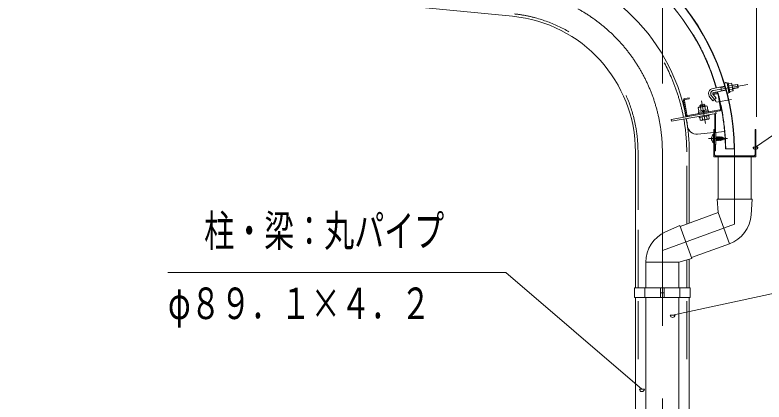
# Model space of a CAD drawing. Units: millimetres, scale not verified. Extents: x -26656 to 26658, y -10500 to 10500.
# Drawn here: x 18765 to 21868, y 5638 to 7239 of the extents above; entities that cross this region are included whole.
import ezdxf
from ezdxf.enums import TextEntityAlignment as Align

# ---------------------------------------------------------------- set-up
doc = ezdxf.new("R2010")
doc.units = ezdxf.units.MM
doc.header["$LTSCALE"] = 60
doc.linetypes.add('USER2', pattern=[10, 4, -6])
doc.linetypes.add('USER3', pattern=[24, 12, -5, 2, -5])
for name, color, linetype, lineweight in [('0-6_2-02BOLD', 7, 'Continuous', 18), ('0-7_2-12HIDDEN', 3, 'USER2', 18), ('0-8_2-22CENTER', 3, 'USER3', 18), ('0-9_2-42THIN', 4, 'Continuous', 18), ('0-A_2-52DIM', 3, 'Continuous', 18)]:
    doc.layers.add(name, color=color, linetype=linetype, lineweight=lineweight)
doc.styles.add('ＭＳ ゴシック', font='')
doc.styles.get('ＭＳ ゴシック').set_extended_font_data('MS Gothic')

msp = doc.modelspace()

# ---------------------------------------------------------------- linework, layer by layer
at = {"layer": '0-6_2-02BOLD'}
for p, q in [((21705.88, 6943.65), (21657.08, 6935.05)), ((21660.02, 6918.43), (21710.47, 6927.32)), ((21691.49, 6923.98), (21688.56, 6940.59)), ((21734.44, 6948.36), (21721.83, 6946.13)), ((21724.65, 6930.14), (21737.26, 6932.37)), ((21541.19, 6889.29), (21557.93, 6892.24)), ((21656.28, 6883.49), (21643.75, 6898.42)), ((21673.16, 6912.56), (21656.42, 6909.61)), ((21677.85, 6908.92), (21688.03, 6851.21)), ((21544.25, 6825.86), (21534.01, 6883.96)), ((21537.95, 6884.66), (21548.2, 6826.55)), ((21622.86, 6859.53), (21625.37, 6845.24)), ((21552.83, 6823.31), (21684.79, 6846.58)), ((21606.9, 6841.98), (21604.38, 6856.27)), ((21616.13, 6843.61), (21612.08, 6837.82)), ((21621.06, 6844.48), (21617.01, 6838.69)), ((21641.41, 6822.68), (21640.71, 6826.62)), ((21663.88, 6752.53), (21663.88, 6830.7)), ((21667.63, 6831.36), (21667.63, 6752.53)), ((21611.24, 6817.36), (21613.33, 6805.53)), ((21631.81, 6808.79), (21629.72, 6820.62)), ((21659.63, 6752.26), (21592.4, 6746.21)), ((21658.59, 6745.23), (21659.63, 6745.23)), ((21667.63, 6752.98), (21704.45, 6756.3)), ((21669.23, 6733.53), (21672.23, 6733.53)), ((21672.83, 6735.03), (21674.03, 6735.03)), ((21674.63, 6733.53), (21677.63, 6733.53)), ((21678.23, 6735.03), (21679.43, 6735.03)), ((21683.63, 6735.03), (21683.03, 6733.53)), ((21685.43, 6733.53), (21684.83, 6735.03)), ((21662.63, 6702.53), (21668.88, 6702.53)), ((21669.53, 6721.53), (21668.88, 6724.42)), ((21675.53, 6720.03), (21674.93, 6721.53)), ((21677.33, 6721.53), (21676.73, 6720.03)), ((21680.93, 6720.03), (21680.33, 6721.53)), ((21682.73, 6721.53), (21682.13, 6720.03)), ((21686.33, 6720.03), (21687.53, 6720.03)), ((21691.73, 6720.76), (21691.13, 6722.13)), ((21693.53, 6723.09), (21696.53, 6724.29)), ((21693.83, 6731.85), (21694.43, 6733.22)), ((21696.16, 6730.92), (21699.23, 6729.69)), ((21698.93, 6725.25), (21696.23, 6730.89)), ((21697.13, 6722.91), (21698.33, 6723.39)), ((21335.46, 6109.94), (21335.46, 6672.44)), ((21335.46, 6672.44), (21335.46, 6109.94)), ((21558.21, 6378.16), (21558.21, 6672.44)), ((21745.63, 6684.84), (21708.13, 6684.84)), ((21677.6, 6652.53), (21677.6, 6476.62)), ((21815.1, 6476.62), (21815.1, 6652.53)), ((21673.84, 6476.62), (21818.85, 6476.62)), ((21677.6, 6421.61), (21673.85, 6476.62)), ((21818.86, 6476.62), (21814.45, 6412.13)), ((21520.24, 6364.34), (21677.6, 6421.61)), ((21677.6, 6421.61), (21724.63, 6292.41)), ((21518.95, 6367.87), (21459.86, 6341.67)), ((21568.55, 6231.61), (21518.96, 6367.87)), ((21724.3, 6292.29), (21567.27, 6235.13)), ((21378.08, 6216.32), (21515.58, 6216.32)), ((21378.09, 6109.94), (21378.09, 6216.32)), ((21515.58, 6216.32), (21568.55, 6231.61)), ((21515.59, 6109.94), (21515.59, 6216.32)), ((21558.21, 6228.63), (21558.21, 6109.94)), ((21374.08, 6069.93), (21374.08, 6109.93)), ((21439.21, 6069.93), (21439.21, 6109.93)), ((21439.21, 6089.93), (21454.46, 6089.93)), ((21454.46, 6109.93), (21454.46, 6069.93)), ((21519.58, 6109.93), (21519.58, 6069.93)), ((21335.46, 1614.93), (21335.46, 6069.93)), ((21378.09, 6069.93), (21378.09, 1614.93)), ((21515.59, 6069.93), (21515.59, 1614.93)), ((21558.21, 1614.93), (21558.21, 6069.93))]:
    msp.add_line(p, q, dxfattribs=at)
for points in [[(20825.85, 7233.46), (17022.95, 7599.64), (17044.3, 7821.37), (17056.74, 7820.17)], [(21720.42, 6954.13), (21733.03, 6956.35), (21734.64, 6954.43), (21739.53, 6926.74), (21738.67, 6924.38), (21726.06, 6922.15)], [(21738.39, 6933.2), (21760.09, 6937.03), (21757.48, 6951.8), (21735.79, 6947.97)], [(21760.09, 6937.03), (21761.1, 6938.47), (21758.93, 6950.79), (21757.48, 6951.8)], [(21557.93, 6892.24), (21557.24, 6896.18), (21540.5, 6893.23)], [(21656.42, 6909.61), (21655.72, 6913.55), (21672.47, 6916.5)], [(21656.28, 6883.49), (21669.21, 6894.34), (21656.68, 6909.27)], [(21634.61, 6846.87), (21632.1, 6861.16), (21628.83, 6862.35), (21597.8, 6856.88), (21595.14, 6854.64), (21597.66, 6840.35)], [(21622.3, 6866.28), (21617.95, 6869.32), (21605.64, 6867.14), (21602.6, 6862.8)], [(21603.47, 6857.88), (21602.6, 6862.8), (21622.3, 6866.28), (21623.16, 6861.35)], [(21685.49, 6842.64), (21483.16, 6806.96), (21484.54, 6799.08), (21669.03, 6831.61), (21667.63, 6839.49)], [(21638.63, 6838.44), (21637.94, 6842.37), (21596.08, 6834.99), (21596.77, 6831.06)], [(21597.8, 6835.3), (21596.94, 6840.23), (21635.34, 6847), (21636.21, 6842.07)], [(21641.41, 6822.68), (21599.55, 6815.3), (21598.86, 6819.24)], [(21602, 6815.73), (21604.08, 6803.9), (21607.36, 6802.71)], [(21607.36, 6802.71), (21638.37, 6808.19), (21641.05, 6810.42), (21638.95, 6822.25)], [(21658.59, 6745.23), (21658.59, 6709.83), (21659.63, 6709.83)], [(21668.88, 6702.53), (21668.88, 6752.53), (21662.63, 6752.53)], [(21701.92, 6726.44), (21698.93, 6725.25), (21698.33, 6723.39), (21695.63, 6732.75), (21694.43, 6733.22), (21697.13, 6722.91), (21696.53, 6724.29), (21693.83, 6731.85), (21690.83, 6733.05), (21690.23, 6734.91), (21689.03, 6735.03), (21688.43, 6733.53), (21685.43, 6733.53), (21688.13, 6721.53), (21687.53, 6720.03), (21684.83, 6735.03), (21683.63, 6735.03), (21686.33, 6720.03), (21685.73, 6721.53), (21682.73, 6721.53), (21680.03, 6733.53), (21679.43, 6735.03), (21682.13, 6720.03), (21680.93, 6720.03), (21678.23, 6735.03), (21677.63, 6733.53), (21680.33, 6721.53), (21677.33, 6721.53), (21674.63, 6733.53), (21674.03, 6735.03), (21676.73, 6720.03), (21675.53, 6720.03), (21672.83, 6735.03), (21672.23, 6733.53), (21674.93, 6721.53), (21671.93, 6721.53), (21671.33, 6720.03), (21668.88, 6733.64)], [(21671.93, 6721.53), (21669.23, 6733.53), (21668.88, 6734.41)], [(21680.03, 6733.53), (21683.03, 6733.53), (21685.73, 6721.53)], [(21688.13, 6721.53), (21689.63, 6721.53), (21691.13, 6722.13), (21688.43, 6733.53)], [(21689.03, 6735.03), (21691.73, 6720.76), (21692.93, 6721.24), (21690.23, 6734.91)], [(21667.63, 6702.53), (21667.63, 6676.98), (21663.88, 6676.98), (21663.88, 6702.53)], [(21668.88, 6726.98), (21670.13, 6720.03), (21671.33, 6720.03)], [(21670.13, 6720.03), (21669.53, 6721.53), (21668.88, 6721.53)], [(21690.83, 6733.05), (21693.53, 6723.09), (21692.93, 6721.24)], [(21703.73, 6725.55), (21702.53, 6725.07), (21699.83, 6731.07), (21699.23, 6729.69), (21701.93, 6726.45)], [(21699.83, 6731.07), (21701.04, 6730.59), (21703.73, 6725.55)], [(21703.02, 6726.89), (21704.63, 6727.53), (21702.14, 6728.53)]]:
    msp.add_lwpolyline(points, dxfattribs=at)
for points in [[(21726.71, 6918.44), (21722.77, 6917.75), (21715.83, 6957.14), (21719.76, 6957.84)], [(21826.64, 6655.53), (21831.63, 6660.53), (21831.63, 6765.03), (21834.63, 6765.03), (21834.63, 6652.53), (21659.63, 6652.53), (21659.63, 6765.03), (21662.63, 6765.03), (21662.63, 6660.53), (21667.63, 6655.53)], [(21331.46, 6069.93), (21331.46, 6109.93), (21562.21, 6109.93), (21562.21, 6069.93)]]:
    msp.add_lwpolyline(points, close=True, dxfattribs=at)
for centre, radius, start, end in [((20771.84, 6672.43), 972.62, 0.73094, 84.50003), ((20771.84, 6672.43), 973.88, 0.73001, 84.5), ((20771.84, 6672.43), 936.38, 16.43245, 84.5), ((20771.84, 6672.43), 786.38, 10.65315, 84.50005), ((20771.84, 6672.43), 563.62, 0, 84.50003), ((21710.4, 6953.64), 5.95, 10.01471, 190.01471), ((21727.89, 6951.33), 7.19, 335.62325, 35.62325), ((21660.99, 6912.89), 22.5, 99.99847, 220.00092), ((20771.84, 6672.43), 936.38, 0.75925, 15.39432), ((21718.19, 6919.48), 4.21, 190.00774, 10.00774), ((21710.62, 6935.91), 26.87, 352.41954, 27.59546), ((21732.13, 6927.34), 7.19, 344.39175, 44.39175), ((21541.88, 6885.35), 8, 100.00313, 190.00211), ((21541.88, 6885.35), 4, 100.00652, 190.00652), ((21660.99, 6912.89), 5.62, 100.00249, 220.00249), ((21673.85, 6908.62), 8, 75.34628, 100.00198), ((21673.85, 6908.62), 4, 14.67992, 100.00677), ((21617.86, 6833.86), 26.15, 78.97455, 121.02536), ((21628.42, 6854.98), 7.19, 100.00273, 140.72955), ((21600.7, 6850.09), 7.19, 59.27591, 100.00273), ((21684.1, 6850.52), 4, 280.00652, 10.00652), ((21684.1, 6850.52), 8, 280.00217, 340.37393), ((21552.13, 6827.24), 8, 190.01096, 280.00211), ((20771.84, 6672.43), 786.38, 0, 10.0701), ((20771.85, 6672.34), 786.38, 7.7531, 10.07008), ((21552.13, 6827.24), 4, 190.01537, 280.00652), ((21607.76, 6810.08), 7.19, 280.00273, 320.72955), ((21618.32, 6831.2), 26.15, 258.97455, 301.02536), ((21635.48, 6814.97), 7.19, 239.27591, 280.00273), ((21588.19, 6783.48), 37.5, 187.75275, 276.44838), ((21673.43, 6727.53), 23.1, 129.98303, 230.0168), ((21661.88, 6727.53), 11.55, 137.75334, 222.24648), ((21677.27, 6421.5), 137.5, 290.00024, 356.09424), ((21515.59, 6215.97), 137.5, 113.90668, 180.16823)]:
    msp.add_arc(centre, radius, start, end, dxfattribs=at)
at = {"layer": '0-7_2-12HIDDEN'}
for p, q in [((21345.95, 6109.94), (21345.95, 6672.44)), ((21345.96, 6672.44), (21345.96, 6109.94)), ((21547.71, 6374.34), (21547.71, 6672.44)), ((21547.71, 6109.93), (21547.71, 6225.59)), ((21345.96, 1614.93), (21345.96, 6069.93)), ((21547.71, 1614.93), (21547.71, 6069.93))]:
    msp.add_line(p, q, dxfattribs=at)
for radius, start, end in [(937.62, 16.42381, 84.5), (775.88, 10.662, 84.50003), (574.12, 0, 84.50003), (937.62, 0.75822, 15.3871), (775.88, 0, 10.07104)]:
    msp.add_arc((20771.84, 6672.43), radius, start, end, dxfattribs=at)
at = {"layer": '0-8_2-22CENTER'}
for p, q in [((21658.55, 6926.73), (21800.63, 6951.79)), ((21650.22, 6903.85), (21669.1, 6881.35)), ((21670.72, 6878.11), (21733.02, 6889.09)), ((21625.58, 6790.04), (21609.16, 6883.19)), ((21717.33, 6727.53), (21637.4, 6727.53)), ((21446.83, 6672.44), (21446.83, -930.07))]:
    msp.add_line(p, q, dxfattribs=at)
msp.add_lwpolyline([(21446.83, 6264.46), (21746.35, 6373.48), (21746.35, 6684.85)], dxfattribs=at)
for centre, radius, start, end in [((20771.84, 6672.43), 675, 0, 84.50003), ((21660.99, 6912.89), 14.06, 100.00238, 219.99998)]:
    msp.add_arc(centre, radius, start, end, dxfattribs=at)
at = {"layer": '0-9_2-42THIN'}
for p, q in [((21736, 6946.73), (21758.93, 6950.79)), ((21688.83, 6939.09), (21682.97, 6939.6)), ((21691.23, 6925.48), (21685.9, 6922.99)), ((21706.31, 6942.18), (21688.83, 6939.1)), ((21691.23, 6925.48), (21710.07, 6928.8)), ((21761.1, 6938.47), (21738.17, 6934.43)), ((21605.93, 6858.31), (21604.63, 6865.7)), ((21619.4, 6868.3), (21620.7, 6860.92))]:
    msp.add_line(p, q, dxfattribs=at)
at = {"layer": '0-A_2-52DIM'}
for p, q in [((21836.83, 6817.44), (21836.83, 9182.47)), ((21446.84, 8832.47), (21446.84, 6955.97)), ((21842.9, 6692.54), (21822.9, 6692.54)), ((20798.69, 6174), (19398.69, 6174)), ((20798.69, 6174), (21362.16, 5690.61)), ((21499.32, 5997.63), (21479.32, 5997.63)), ((21372.16, 5690.61), (21352.16, 5690.61))]:
    msp.add_line(p, q, dxfattribs=at)
for points in [[(24196.84, 7144.93), (22496.83, 7144.93), (21832.9, 6692.54)], [(21489.32, 5997.63), (23546.84, 6439.95), (25546.83, 6439.95)]]:
    msp.add_lwpolyline(points, dxfattribs=at)
for centre in [(21832.9, 6692.54), (21489.32, 5997.63), (21362.16, 5690.61)]:
    msp.add_arc(centre, 10, 180, 0, dxfattribs=at)

# ---------------------------------------------------------------- texts
at = {"layer": '0-A_2-52DIM', "color": 7, "style": 'ＭＳ ゴシック', "width": 0.7}
for s, p in [('柱・梁：丸パイプ', (19548.69, 6241.77)), ('φ８９．１×４．２', (19398.69, 5941.77))]:
    msp.add_text(s, height=130.2, dxfattribs=at).set_placement(p, align=Align.BOTTOM_LEFT)

doc.saveas('drawing.dxf')
